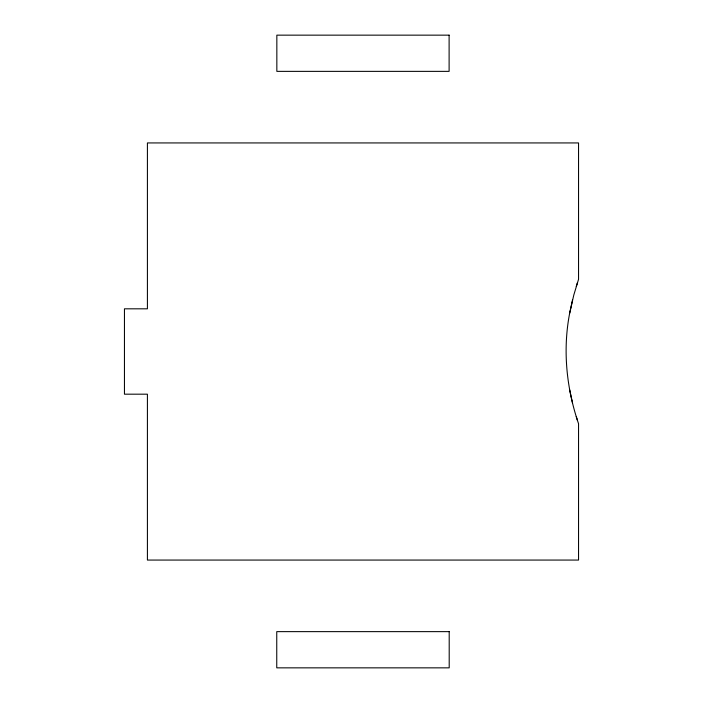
<?xml version="1.0" encoding="UTF-8"?>
<svg xmlns="http://www.w3.org/2000/svg" width="703" height="703" viewBox="0 0 703 703"><rect width="100%" height="100%" fill="white"/><g stroke="black" fill="none" stroke-linecap="round" stroke-linejoin="round"><path stroke-width="1.05" d="M569.694 313.072C562.549 349.918 566.442 388.337 578.551 423.716L578.551 560.063L147.41 560.063L147.41 394.181L124.449 394.181L124.449 308.819L147.41 308.819L147.41 142.937L578.551 142.937L578.551 279.284L573.797 295.04L569.694 313.072L572.506 300.076M576.258 286.437L577.409 282.773M576.258 416.563L577.4 420.218M572.514 402.96L569.694 389.937M449.112 35.15L276.841 35.15L276.841 71.363L449.112 71.363L449.112 35.15M449.199 631.637L276.754 631.637L276.754 667.85L449.199 667.85L449.199 631.637"/></g></svg>
